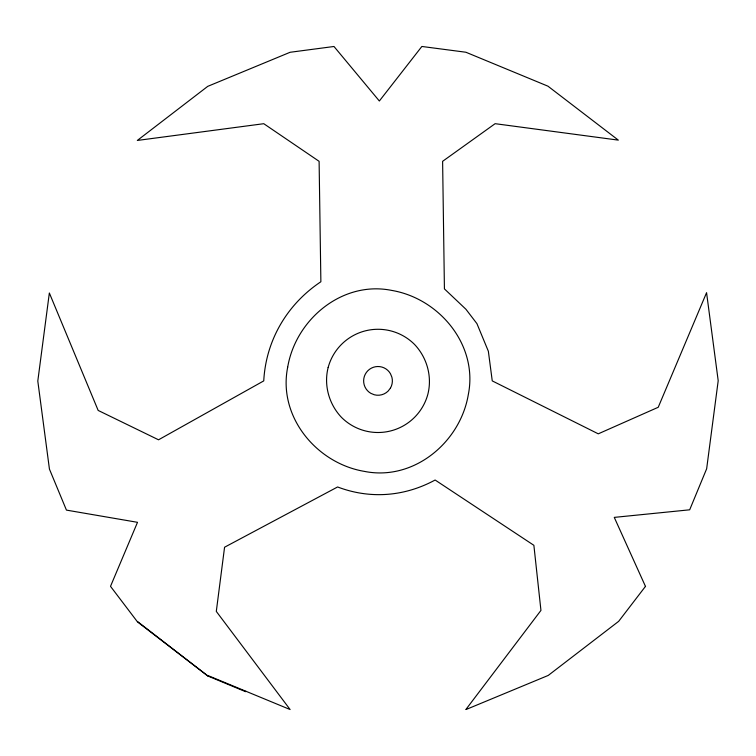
<?xml version="1.0" encoding="UTF-8"?>
<svg xmlns="http://www.w3.org/2000/svg" width="756" height="756" viewBox="0 0 756 756"><rect width="100%" height="100%" fill="white"/><g stroke="black" fill="none" stroke-linecap="round" stroke-linejoin="round"><path stroke-width="1.13" d="M645.558 586.59L614.269 517.387L689.68 509.809L706.652 468.777L718.2 380.722L706.567 292.676L658.23 407.276L598.27 433.831L492.25 380.892L488.357 351.256L476.941 323.653L465.923 309.251L444.424 288.896L442.61 161.321L495.123 123.682L618.323 140.125L547.958 86.184L465.894 52.24L421.867 46.466L379.351 101.002L333.982 46.485L290.115 52.277L207.758 86.345L137.327 140.446L263.768 123.701L319.108 161.321L320.875 281.752C287.129 304.243 265.914 340.313 263.75 380.892L158.533 439.803L98.167 410.432L49.348 292.997L37.8 381.052L49.433 469.098L66.443 510.111L137.507 522.32L110.508 586.344L137.469 621.876L207.919 676.034L245.568 691.664L245.823 691.22M207.919 676.034L137.554 621.564M465.885 709.497L540.946 610.413L533.878 545.312L435.125 480.022C404.498 496.626 370.156 499.329 337.601 486.968L224.57 547.221L216.301 611.406L290.106 709.534L208.042 675.59M645.463 586.382L618.673 621.328L548.242 675.429L466.206 709.449M287.686 367.199C277.764 416.471 316.462 463.305 364.335 471.375C413.636 481.326 460.3 442.411 468.314 394.575C478.236 345.303 439.538 298.469 391.665 290.399C342.364 280.448 295.7 319.363 287.686 367.199M328.142 367.529C323.653 385.201 329.002 404.252 341.504 417.388A51.616 51.616 0 0 0 427.858 394.245C432.347 376.573 426.998 357.522 414.496 344.396A51.616 51.616 0 0 0 328.142 367.529M390.446 388.074L388.159 391.05A14.364 14.364 0 0 1 374.286 394.764L370.818 393.328A14.364 14.364 0 0 1 367.841 370.733A14.364 14.364 0 0 1 390.446 373.7L391.882 377.168A14.364 14.364 0 0 1 390.446 388.074"/></g></svg>
